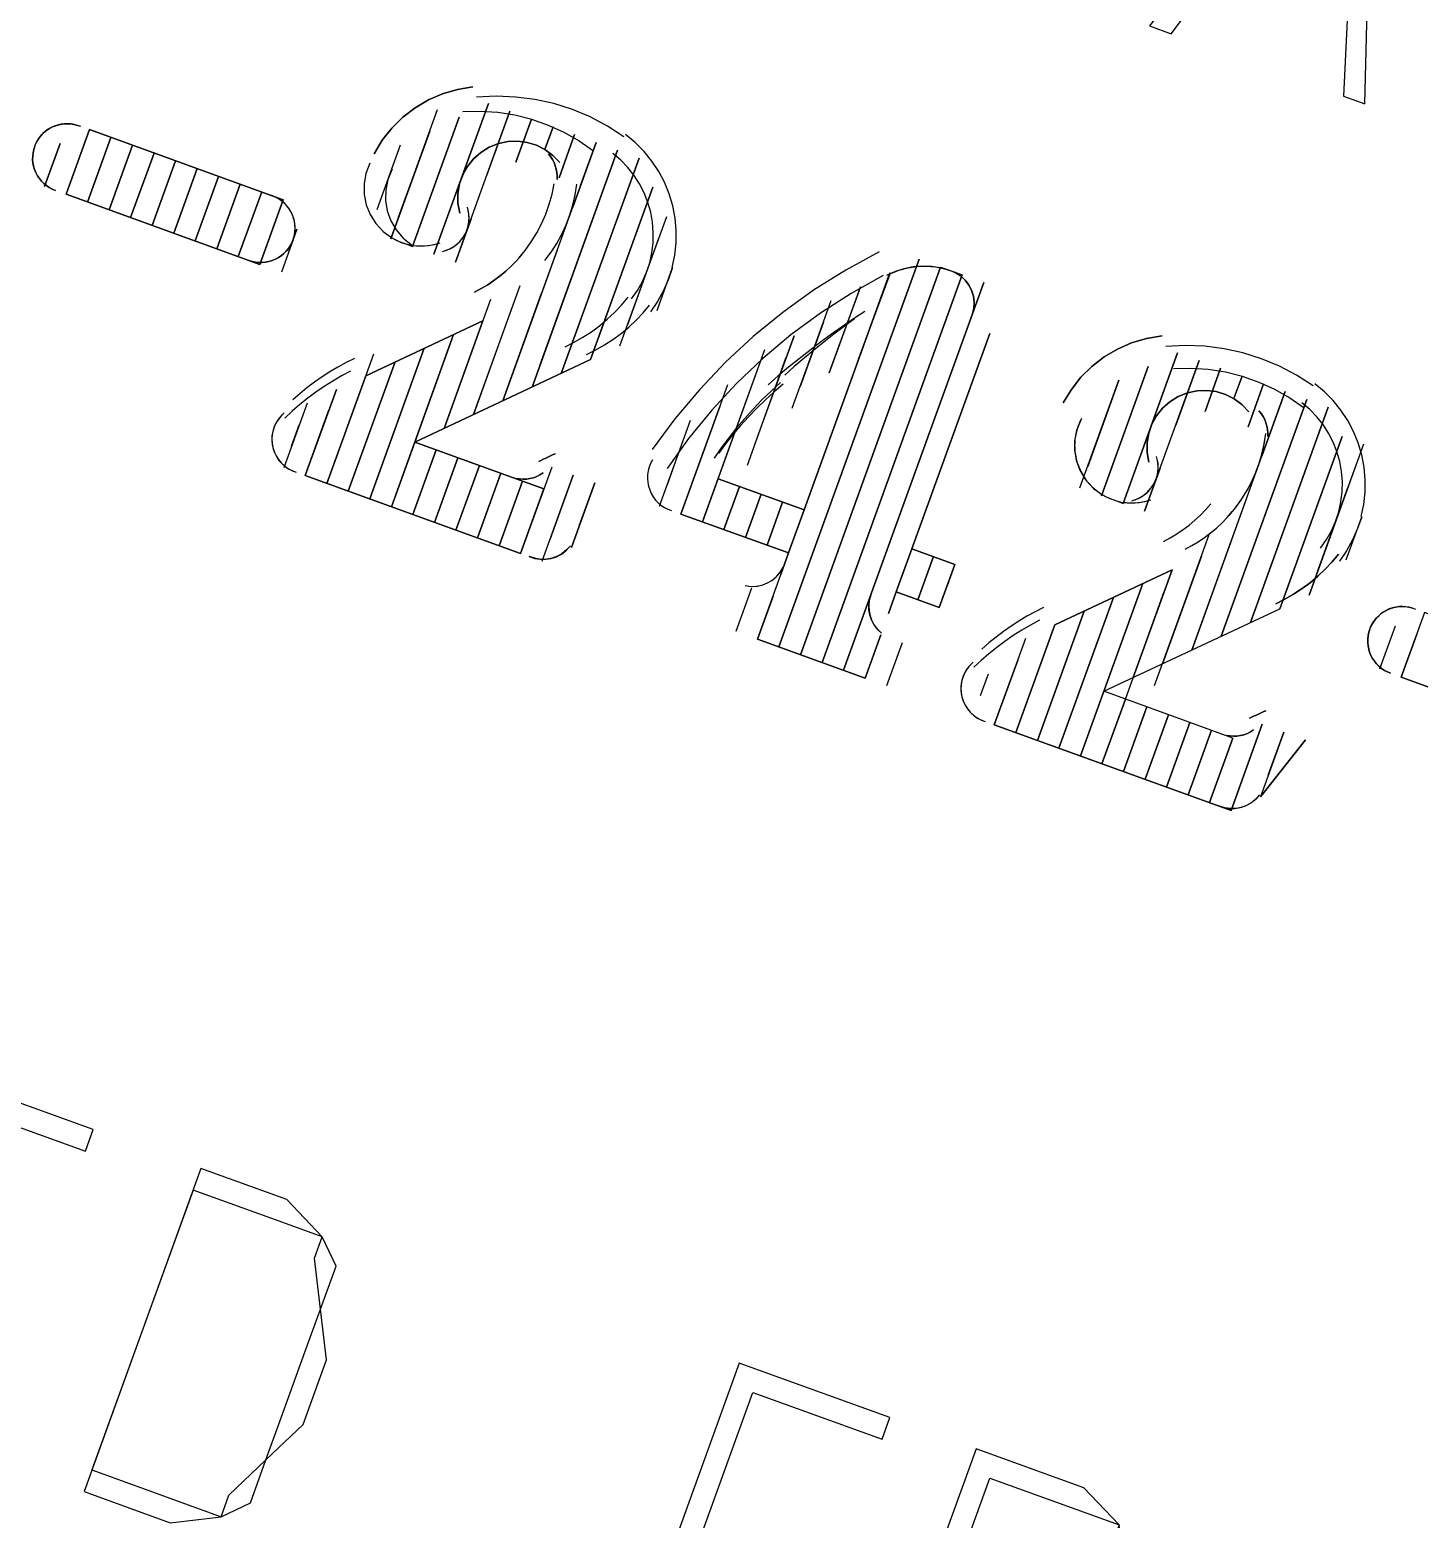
# Model space of a CAD drawing. Header units: feet. Extents: x 2484883 to 2491360, y 414166 to 419420.
# Drawn here: x 2485619.7 to 2485688.3, y 416020.9 to 416094.5 of the extents above; entities that cross this region are included whole.
import ezdxf

# ---------------------------------------------------------------- set-up
doc = ezdxf.new("R2010")
doc.units = ezdxf.units.FT
doc.layers.add('SITE_BASE', color=8, linetype='Continuous')

msp = doc.modelspace()

# ---------------------------------------------------------------- linework, layer by layer
at = {"layer": 'SITE_BASE'}
for p, q in [((2485642.646, 416088.335), (2485643.416, 416090.462)), ((2485646.902, 416086.796), (2485647.671, 416088.924)), ((2485636.853, 416085.618), (2485638.007, 416088.809)), ((2485646.337, 416078.581), (2485649.414, 416087.091)), ((2485621.487, 416086.363), (2485631.06, 416082.902)), ((2485648.849, 416078.876), (2485651.156, 416085.258)), ((2485649.233, 416079.939), (2485650.772, 416084.194)), ((2485643.056, 416076.159), (2485644.979, 416081.478)), ((2485640.159, 416074.801), (2485642.467, 416081.183)), ((2485636.673, 416078.467), (2485634.366, 416072.084)), ((2485655.141, 416072.992), (2485657.064, 416078.311)), ((2485680.261, 416075.937), (2485680.646, 416077.001)), ((2485680.94, 416074.489), (2485681.709, 416076.617)), ((2485633.392, 416076.045), (2485632.238, 416072.854)), ((2485632.623, 416073.917), (2485633.007, 416074.981)), ((2485650.796, 416070.955), (2485652.334, 416075.21)), ((2485651.565, 416073.082), (2485651.18, 416072.019)), ((2485633.302, 416072.469), (2485643.939, 416068.623)), ((2485683.272, 416067.632), (2485684.811, 416071.887)), ((2485677.094, 416063.852), (2485679.017, 416069.171)), ((2485655.346, 416066.905), (2485654.576, 416064.777)), ((2485687.142, 416065.03), (2485686.373, 416062.903)), ((2485662.791, 416064.212), (2485662.022, 416062.085)), ((2485666.662, 416061.61), (2485667.046, 416062.674))]:
    msp.add_line(p, q, dxfattribs=at)
for points in [[(2485686.096, 416108.708), (2485675.008, 416094.675), (2485676.072, 416094.291), (2485685.327, 416106.581), (2485684.582, 416091.214), (2485685.645, 416090.829), (2485686.096, 416108.708)], [(2485641.587, 416091.672), (2485640.82, 416091.545), (2485640.083, 416091.327), (2485639.384, 416091.022), (2485638.73, 416090.635), (2485638.127, 416090.171), (2485637.584, 416089.635), (2485637.108, 416089.032), (2485636.705, 416088.368), (2485637.108, 416089.032), (2485637.584, 416089.635), (2485638.127, 416090.171), (2485638.73, 416090.635), (2485639.384, 416091.022), (2485640.083, 416091.327), (2485640.82, 416091.545), (2485641.587, 416091.672)], [(2485649.048, 416089.206), (2485648.235, 416089.732), (2485647.382, 416090.181), (2485646.497, 416090.551), (2485645.584, 416090.839), (2485644.649, 416091.045), (2485643.697, 416091.167), (2485642.735, 416091.204), (2485641.767, 416091.154)], [(2485637.917, 416085.234), (2485639.455, 416089.488), (2485637.532, 416084.17), (2485639.84, 416090.552)], [(2485639.66, 416083.401), (2485642.352, 416090.847), (2485639.66, 416083.401)], [(2485641.493, 416085.143), (2485640.723, 416083.016), (2485643.416, 416090.462), (2485642.262, 416087.271)], [(2485644.49, 416090.057), (2485643.659, 416090.265), (2485642.811, 416090.398), (2485641.951, 416090.456), (2485641.084, 416090.435)], [(2485619.939, 416088.736), (2485619.889, 416088.575), (2485619.855, 416088.411), (2485619.838, 416088.244), (2485619.837, 416088.078), (2485619.852, 416087.912), (2485619.884, 416087.748), (2485619.932, 416087.587), (2485619.996, 416087.431), (2485620.075, 416087.281), (2485620.168, 416087.142), (2485620.274, 416087.012), (2485620.392, 416086.895), (2485620.52, 416086.789), (2485620.659, 416086.696), (2485620.807, 416086.617), (2485620.963, 416086.552), (2485620.807, 416086.617), (2485620.659, 416086.696), (2485620.52, 416086.789), (2485620.392, 416086.895), (2485620.274, 416087.012), (2485620.168, 416087.142), (2485620.075, 416087.281), (2485619.996, 416087.431), (2485619.932, 416087.587), (2485619.884, 416087.748), (2485619.852, 416087.912), (2485619.837, 416088.078), (2485619.838, 416088.244), (2485619.855, 416088.411), (2485619.889, 416088.575), (2485619.939, 416088.736), (2485619.998, 416088.876), (2485620.077, 416089.024), (2485620.17, 416089.163), (2485620.275, 416089.291), (2485620.393, 416089.409), (2485620.523, 416089.515), (2485620.662, 416089.608), (2485620.811, 416089.687), (2485620.968, 416089.751), (2485621.129, 416089.799), (2485621.293, 416089.831), (2485621.459, 416089.846), (2485621.625, 416089.845), (2485621.791, 416089.828), (2485621.956, 416089.794), (2485622.117, 416089.743)], [(2485622.21, 416089.706), (2485622.051, 416089.766), (2485621.889, 416089.81), (2485621.725, 416089.837), (2485621.558, 416089.847), (2485621.392, 416089.842), (2485621.226, 416089.82), (2485621.063, 416089.781), (2485620.903, 416089.727), (2485620.749, 416089.656), (2485620.604, 416089.572), (2485620.469, 416089.474), (2485620.345, 416089.363), (2485620.231, 416089.241), (2485620.131, 416089.108), (2485620.043, 416088.965), (2485619.969, 416088.812)], [(2485637.503, 416084.254), (2485637.763, 416084.107), (2485638.035, 416083.988), (2485638.316, 416083.9), (2485638.596, 416083.785), (2485640.904, 416090.168), (2485638.596, 416083.785), (2485640.904, 416090.168)], [(2485643.71, 416087.95), (2485644.479, 416090.077), (2485643.71, 416087.95)], [(2485644.095, 416089.014), (2485644.479, 416090.077), (2485645.299, 416089.776), (2485646.082, 416089.423), (2485646.833, 416089), (2485647.547, 416088.508)], [(2485645.159, 416088.629), (2485645.543, 416089.693), (2485645.159, 416088.629), (2485645.543, 416089.693)], [(2485621.192, 416088.875), (2485620.423, 416086.748), (2485621.192, 416088.875), (2485620.423, 416086.748)], [(2485631.83, 416085.029), (2485631.06, 416082.902), (2485632.214, 416086.093), (2485631.06, 416082.902), (2485621.487, 416086.363), (2485622.641, 416089.554), (2485621.487, 416086.363), (2485622.641, 416089.554), (2485632.214, 416086.093), (2485622.641, 416089.554)], [(2485623.704, 416089.17), (2485622.55, 416085.979), (2485623.704, 416089.17), (2485622.55, 416085.979)], [(2485645.873, 416087.929), (2485645.532, 416088.286), (2485645.144, 416088.573), (2485644.719, 416088.786), (2485644.267, 416088.925), (2485643.797, 416088.987), (2485643.322, 416088.969), (2485642.85, 416088.87), (2485642.392, 416088.687), (2485641.972, 416088.428), (2485641.612, 416088.107), (2485641.315, 416087.735), (2485641.086, 416087.321), (2485640.928, 416086.875), (2485640.848, 416086.406), (2485640.847, 416085.924), (2485640.932, 416085.438), (2485640.847, 416085.924), (2485640.848, 416086.406), (2485640.928, 416086.875), (2485641.086, 416087.321), (2485641.315, 416087.735), (2485641.612, 416088.107), (2485641.972, 416088.428), (2485642.392, 416088.687), (2485642.85, 416088.87), (2485643.322, 416088.969), (2485643.797, 416088.987), (2485644.267, 416088.925), (2485644.719, 416088.786), (2485645.144, 416088.573), (2485645.532, 416088.286), (2485645.873, 416087.929)], [(2485645.748, 416083.605), (2485643.056, 416076.159), (2485647.671, 416088.924), (2485646.517, 416085.733)], [(2485645.838, 416087.181), (2485646.607, 416089.308), (2485645.838, 416087.181)], [(2485651.426, 416082.75), (2485651.552, 416083.348), (2485651.618, 416083.957), (2485651.625, 416084.572), (2485651.57, 416085.189), (2485651.454, 416085.798), (2485651.279, 416086.388), (2485651.048, 416086.955), (2485650.763, 416087.496), (2485650.427, 416088.006), (2485650.041, 416088.482), (2485649.608, 416088.919), (2485649.13, 416089.314)], [(2485623.614, 416085.594), (2485624.768, 416088.785), (2485623.614, 416085.594)], [(2485624.678, 416085.209), (2485625.832, 416088.4), (2485624.678, 416085.209), (2485625.832, 416088.4)], [(2485644.889, 416077.902), (2485648.734, 416088.539), (2485644.504, 416076.838), (2485648.734, 416088.539)], [(2485645.741, 416087.097), (2485645.746, 416087.27), (2485645.733, 416087.441), (2485645.703, 416087.608), (2485645.656, 416087.772), (2485645.593, 416087.93), (2485645.515, 416088.082), (2485645.421, 416088.225), (2485645.312, 416088.36), (2485645.421, 416088.225), (2485645.515, 416088.082), (2485645.593, 416087.93), (2485645.656, 416087.772), (2485645.703, 416087.608), (2485645.733, 416087.441), (2485645.746, 416087.27), (2485645.741, 416087.097)], [(2485645.952, 416077.517), (2485649.798, 416088.154), (2485645.952, 416077.517)], [(2485649.421, 416081.198), (2485649.713, 416081.613), (2485649.96, 416082.051), (2485650.162, 416082.51), (2485650.318, 416082.985), (2485650.426, 416083.473), (2485650.486, 416083.97), (2485650.496, 416084.474), (2485650.457, 416084.979), (2485650.367, 416085.478), (2485650.229, 416085.963), (2485650.045, 416086.429), (2485649.817, 416086.873), (2485649.546, 416087.294), (2485649.235, 416087.686), (2485648.884, 416088.048), (2485648.497, 416088.375)], [(2485625.741, 416084.825), (2485626.895, 416088.016), (2485625.741, 416084.825), (2485626.895, 416088.016)], [(2485627.959, 416087.631), (2485626.805, 416084.44), (2485627.959, 416087.631), (2485626.805, 416084.44)], [(2485636.497, 416087.903), (2485636.301, 416087.394), (2485636.207, 416086.872), (2485636.213, 416086.349), (2485636.313, 416085.84), (2485636.504, 416085.357), (2485636.782, 416084.915), (2485637.144, 416084.526), (2485637.584, 416084.204)], [(2485637.601, 416087.595), (2485637.389, 416087.092), (2485637.279, 416086.573), (2485637.269, 416086.05), (2485637.353, 416085.538), (2485637.53, 416085.05), (2485637.795, 416084.599), (2485638.144, 416084.2), (2485638.605, 416083.841), (2485638.897, 416083.812), (2485639.192, 416083.814), (2485639.487, 416083.847), (2485639.778, 416083.911)], [(2485627.869, 416084.056), (2485629.023, 416087.247), (2485627.869, 416084.056), (2485629.023, 416087.247)], [(2485628.933, 416083.671), (2485630.087, 416086.862), (2485628.933, 416083.671)], [(2485643.834, 416083.192), (2485644.166, 416083.592), (2485644.468, 416084.012), (2485644.739, 416084.452), (2485644.978, 416084.909), (2485645.184, 416085.382), (2485645.357, 416085.869), (2485645.495, 416086.368), (2485645.599, 416086.877)], [(2485645.134, 416083.086), (2485645.446, 416083.502), (2485645.727, 416083.937), (2485645.975, 416084.39), (2485646.191, 416084.858), (2485646.374, 416085.341), (2485646.522, 416085.836), (2485646.636, 416086.341), (2485646.714, 416086.855)], [(2485647.785, 416079.26), (2485650.477, 416086.706), (2485647.401, 416078.197), (2485650.477, 416086.706)], [(2485631.15, 416086.477), (2485629.997, 416083.286), (2485631.15, 416086.477), (2485629.997, 416083.286)], [(2485632.704, 416084.121), (2485632.639, 416083.965), (2485632.56, 416083.817), (2485632.468, 416083.678), (2485632.362, 416083.549), (2485632.244, 416083.432), (2485632.115, 416083.326), (2485631.975, 416083.233), (2485631.826, 416083.153), (2485631.669, 416083.089), (2485631.508, 416083.041), (2485631.344, 416083.01), (2485631.179, 416082.995), (2485631.012, 416082.995), (2485630.846, 416083.013), (2485630.681, 416083.047), (2485630.52, 416083.097), (2485630.681, 416083.047), (2485630.846, 416083.013), (2485631.012, 416082.995), (2485631.179, 416082.995), (2485631.344, 416083.01), (2485631.508, 416083.041), (2485631.669, 416083.089), (2485631.826, 416083.153), (2485631.975, 416083.233), (2485632.115, 416083.326), (2485632.244, 416083.432), (2485632.362, 416083.549), (2485632.468, 416083.678), (2485632.56, 416083.817), (2485632.639, 416083.965), (2485632.704, 416084.121), (2485632.748, 416084.266), (2485632.782, 416084.43), (2485632.8, 416084.596), (2485632.8, 416084.763), (2485632.785, 416084.929), (2485632.754, 416085.093), (2485632.706, 416085.253), (2485632.641, 416085.41), (2485632.562, 416085.559), (2485632.469, 416085.699), (2485632.363, 416085.828), (2485632.246, 416085.946), (2485632.117, 416086.052), (2485631.978, 416086.144), (2485631.83, 416086.224), (2485631.674, 416086.288)], [(2485632.729, 416084.199), (2485632.77, 416084.363), (2485632.794, 416084.529), (2485632.802, 416084.696), (2485632.793, 416084.862), (2485632.768, 416085.027), (2485632.727, 416085.189), (2485632.67, 416085.346), (2485632.597, 416085.499), (2485632.509, 416085.643), (2485632.408, 416085.777), (2485632.294, 416085.9), (2485632.17, 416086.011), (2485632.035, 416086.109), (2485631.891, 416086.193), (2485631.739, 416086.263), (2485631.579, 416086.319)], [(2485640.088, 416083.536), (2485640.41, 416083.645), (2485640.695, 416083.81), (2485640.94, 416084.025), (2485641.137, 416084.279), (2485641.283, 416084.566), (2485641.373, 416084.878), (2485641.402, 416085.207), (2485641.364, 416085.545)], [(2485640.264, 416083.587), (2485640.572, 416083.73), (2485640.838, 416083.926), (2485641.058, 416084.165), (2485641.227, 416084.439), (2485641.341, 416084.74), (2485641.397, 416085.06), (2485641.39, 416085.39), (2485641.315, 416085.722)], [(2485632.509, 416083.581), (2485632.893, 416084.644), (2485632.124, 416082.517)], [(2485637.671, 416084.155), (2485637.94, 416084.026), (2485638.22, 416083.926), (2485638.506, 416083.857), (2485638.798, 416083.818), (2485639.092, 416083.81), (2485639.386, 416083.832), (2485639.677, 416083.885), (2485639.964, 416083.969)], [(2485641.664, 416081.524), (2485641.995, 416081.702), (2485642.316, 416081.897), (2485642.626, 416082.107), (2485642.925, 416082.332), (2485643.212, 416082.573), (2485643.486, 416082.828), (2485643.748, 416083.097), (2485643.996, 416083.379), (2485643.748, 416083.097), (2485643.486, 416082.828), (2485643.212, 416082.573), (2485642.925, 416082.332), (2485642.626, 416082.107), (2485642.316, 416081.897), (2485641.995, 416081.702), (2485641.664, 416081.524)], [(2485661.656, 416083.523), (2485660, 416082.623), (2485658.409, 416081.625), (2485656.886, 416080.531), (2485655.435, 416079.345), (2485654.062, 416078.071), (2485652.77, 416076.712), (2485651.563, 416075.272), (2485650.445, 416073.754)], [(2485663.626, 416083.155), (2485656.704, 416064.008), (2485663.626, 416083.155)], [(2485650.682, 416080.618), (2485651.451, 416082.746), (2485651.242, 416082.167), (2485651.001, 416081.604), (2485650.704, 416081.065), (2485650.353, 416080.554)], [(2485661.849, 416082.351), (2485660.267, 416081.467), (2485658.747, 416080.487), (2485657.295, 416079.417), (2485655.914, 416078.259), (2485654.608, 416077.017), (2485653.38, 416075.694), (2485652.236, 416074.295), (2485651.179, 416072.822)], [(2485655.64, 416064.392), (2485660.958, 416062.469), (2485655.64, 416064.392), (2485656.409, 416066.52), (2485655.64, 416064.392), (2485662.178, 416082.476), (2485661.024, 416079.284), (2485657.948, 416070.775), (2485653.692, 416072.313), (2485657.948, 416070.775), (2485661.024, 416079.284)], [(2485657.767, 416063.623), (2485664.69, 416082.77), (2485657.767, 416063.623), (2485664.69, 416082.77), (2485665.131, 416082.609), (2485665.562, 416082.437)], [(2485660.64, 416078.221), (2485662.194, 416082.439), (2485662.625, 416082.611), (2485663.069, 416082.731), (2485663.521, 416082.798), (2485663.975, 416082.812), (2485664.429, 416082.775), (2485664.877, 416082.685), (2485665.314, 416082.543), (2485665.754, 416082.385), (2485658.831, 416063.239), (2485665.754, 416082.385), (2485658.831, 416063.239)], [(2485664.687, 416082.73), (2485664.236, 416082.797), (2485663.781, 416082.812), (2485663.327, 416082.776), (2485662.879, 416082.686), (2485662.442, 416082.545), (2485662.02, 416082.352)], [(2485666.243, 416080.412), (2485666.321, 416080.716), (2485666.342, 416081.023), (2485666.307, 416081.323), (2485666.221, 416081.611), (2485666.085, 416081.879), (2485665.903, 416082.121), (2485665.678, 416082.329), (2485665.411, 416082.496), (2485665.669, 416082.335), (2485665.896, 416082.129), (2485666.08, 416081.888), (2485666.217, 416081.621), (2485666.305, 416081.333), (2485666.341, 416081.033), (2485666.323, 416080.727), (2485666.246, 416080.421)], [(2485643.53, 416080.798), (2485641.607, 416075.48), (2485643.915, 416081.862)], [(2485659.576, 416078.605), (2485660.73, 416081.796), (2485659.191, 416077.542), (2485660.345, 416080.733)], [(2485666.433, 416080.937), (2485659.895, 416062.854), (2485666.817, 416082.001), (2485659.895, 416062.854)], [(2485646.139, 416078.836), (2485646.587, 416079.058), (2485647.02, 416079.305), (2485647.437, 416079.577), (2485647.838, 416079.872), (2485648.22, 416080.191), (2485648.583, 416080.532), (2485648.926, 416080.894), (2485649.249, 416081.276)], [(2485647.202, 416078.452), (2485647.651, 416078.673), (2485648.084, 416078.921), (2485648.501, 416079.192), (2485648.901, 416079.488), (2485649.284, 416079.806), (2485649.647, 416080.147), (2485649.99, 416080.509), (2485650.312, 416080.891)], [(2485657.359, 416075.799), (2485658.897, 416080.053), (2485657.743, 416076.862), (2485659.282, 416081.117)], [(2485636.289, 416077.403), (2485634.366, 416072.084), (2485636.289, 416077.403), (2485642.082, 416080.119), (2485640.159, 416074.801), (2485642.082, 416080.119), (2485636.289, 416077.403)], [(2485660.949, 416080.571), (2485660.39, 416080.216), (2485659.839, 416079.838), (2485659.294, 416079.451), (2485658.756, 416079.055), (2485658.224, 416078.652), (2485657.699, 416078.24), (2485657.18, 416077.819), (2485656.667, 416077.391), (2485656.162, 416076.954)], [(2485660.432, 416080.206), (2485659.922, 416079.834), (2485659.417, 416079.454), (2485658.919, 416079.066), (2485658.427, 416078.67), (2485657.941, 416078.266), (2485657.461, 416077.855), (2485656.988, 416077.436)], [(2485640.633, 416079.441), (2485637.557, 416070.931), (2485640.633, 416079.441), (2485638.71, 416074.122), (2485637.557, 416070.931)], [(2485655.526, 416074.056), (2485657.449, 416079.374), (2485655.91, 416075.12)], [(2485665.009, 416067.019), (2485665.393, 416068.083), (2485664.624, 416065.955), (2485665.393, 416068.083), (2485663.266, 416068.852), (2485662.497, 416066.724), (2485663.266, 416068.852), (2485667.112, 416079.489), (2485663.266, 416068.852), (2485665.393, 416068.083), (2485665.009, 416067.019), (2485665.393, 416068.083)], [(2485675.626, 416079.365), (2485674.859, 416079.238), (2485674.122, 416079.02), (2485673.423, 416078.715), (2485672.769, 416078.328), (2485672.166, 416077.864), (2485671.623, 416077.328), (2485671.147, 416076.725), (2485670.744, 416076.06), (2485671.147, 416076.725), (2485671.623, 416077.328), (2485672.166, 416077.864), (2485672.769, 416078.328), (2485673.423, 416078.715), (2485674.122, 416079.02), (2485674.859, 416079.238), (2485675.626, 416079.365)], [(2485639.185, 416078.761), (2485636.493, 416071.315), (2485639.185, 416078.761), (2485636.493, 416071.315)], [(2485655.615, 416077.632), (2485652.923, 416070.186), (2485656, 416078.695)], [(2485671.64, 416075.288), (2485671.428, 416074.785), (2485671.318, 416074.266), (2485671.308, 416073.743), (2485671.392, 416073.231), (2485671.569, 416072.743), (2485671.834, 416072.292), (2485672.183, 416071.892), (2485672.606, 416071.562), (2485672.866, 416071.415), (2485673.138, 416071.297), (2485673.419, 416071.208), (2485673.699, 416071.094), (2485676.391, 416078.539), (2485673.699, 416071.094), (2485676.006, 416077.476)], [(2485683.087, 416076.899), (2485682.273, 416077.425), (2485681.421, 416077.874), (2485680.536, 416078.244), (2485679.622, 416078.532), (2485678.687, 416078.738), (2485677.736, 416078.86), (2485676.773, 416078.897), (2485675.806, 416078.847)], [(2485635.729, 416078.256), (2485635.318, 416078.048), (2485634.914, 416077.826), (2485634.52, 416077.591), (2485634.133, 416077.341), (2485633.756, 416077.078), (2485633.388, 416076.802), (2485633.03, 416076.513), (2485632.682, 416076.211)], [(2485637.737, 416078.082), (2485635.429, 416071.7), (2485637.737, 416078.082)], [(2485645.093, 416071.814), (2485638.71, 416074.122), (2485647.401, 416078.197), (2485638.71, 416074.122), (2485645.093, 416071.814)], [(2485672.635, 416071.478), (2485674.943, 416077.86), (2485672.635, 416071.478), (2485674.943, 416077.86)], [(2485675.532, 416072.836), (2485674.762, 416070.709), (2485677.455, 416078.155), (2485676.301, 416074.964)], [(2485635.531, 416077.633), (2485635.091, 416077.394), (2485634.661, 416077.14), (2485634.239, 416076.871), (2485633.828, 416076.586), (2485633.427, 416076.288), (2485633.036, 416075.976), (2485632.657, 416075.65), (2485632.289, 416075.311)], [(2485656.771, 416077.06), (2485656.311, 416076.639), (2485655.865, 416076.205), (2485655.433, 416075.757), (2485655.016, 416075.295), (2485654.613, 416074.821), (2485654.225, 416074.334), (2485653.852, 416073.835), (2485653.495, 416073.324)], [(2485671.571, 416071.863), (2485673.494, 416077.181), (2485671.956, 416072.926), (2485673.11, 416076.118)], [(2485679.593, 416077.365), (2485678.761, 416077.573), (2485677.913, 416077.707), (2485677.054, 416077.764), (2485676.187, 416077.744)], [(2485677.749, 416075.643), (2485678.518, 416077.77), (2485677.749, 416075.643), (2485678.518, 416077.77)], [(2485679.197, 416076.322), (2485679.582, 416077.386), (2485679.197, 416076.322), (2485679.582, 416077.386), (2485680.402, 416077.084), (2485681.184, 416076.731), (2485681.935, 416076.308), (2485682.649, 416075.816)], [(2485634.84, 416076.724), (2485633.302, 416072.469), (2485634.84, 416076.724)], [(2485654.167, 416076.953), (2485651.86, 416070.57), (2485657.178, 416068.647), (2485657.948, 416070.775), (2485657.178, 416068.647), (2485656.794, 416067.584), (2485657.178, 416068.647), (2485651.86, 416070.57)], [(2485656.91, 416076.986), (2485656.464, 416076.603), (2485656.03, 416076.207), (2485655.61, 416075.798), (2485655.202, 416075.376), (2485654.808, 416074.941), (2485654.428, 416074.494), (2485654.062, 416074.035), (2485653.71, 416073.564)], [(2485679.912, 416075.622), (2485679.571, 416075.979), (2485679.183, 416076.265), (2485678.758, 416076.479), (2485678.306, 416076.618), (2485677.837, 416076.68), (2485677.361, 416076.662), (2485676.889, 416076.563), (2485676.431, 416076.38), (2485676.011, 416076.12), (2485675.651, 416075.8), (2485675.354, 416075.428), (2485675.125, 416075.014), (2485674.968, 416074.568), (2485674.887, 416074.099), (2485674.886, 416073.617), (2485674.971, 416073.131), (2485674.886, 416073.617), (2485674.887, 416074.099), (2485674.968, 416074.568), (2485675.125, 416075.014), (2485675.354, 416075.428), (2485675.651, 416075.8), (2485676.011, 416076.12), (2485676.431, 416076.38), (2485676.889, 416076.563), (2485677.361, 416076.662), (2485677.837, 416076.68), (2485678.306, 416076.618), (2485678.758, 416076.479), (2485679.183, 416076.265), (2485679.571, 416075.979), (2485679.912, 416075.622)], [(2485679.786, 416071.298), (2485677.094, 416063.852), (2485681.709, 416076.617), (2485680.556, 416073.426)], [(2485679.876, 416074.874), (2485680.646, 416077.001), (2485679.876, 416074.874)], [(2485685.464, 416070.443), (2485685.59, 416071.041), (2485685.657, 416071.65), (2485685.663, 416072.265), (2485685.608, 416072.883), (2485685.492, 416073.491), (2485685.317, 416074.081), (2485685.086, 416074.648), (2485684.802, 416075.189), (2485684.465, 416075.699), (2485684.079, 416076.175), (2485683.646, 416076.612), (2485683.169, 416077.007)], [(2485645.478, 416072.878), (2485643.939, 416068.623), (2485645.093, 416071.814), (2485643.939, 416068.623), (2485633.302, 416072.469), (2485634.456, 416075.66)], [(2485653.783, 416075.889), (2485651.86, 416070.57), (2485653.783, 416075.889)], [(2485678.542, 416064.531), (2485682.773, 416076.232), (2485678.542, 416064.531)], [(2485679.991, 416065.21), (2485683.837, 416075.847), (2485679.991, 416065.21), (2485683.837, 416075.847)], [(2485680.844, 416074.405), (2485680.848, 416074.578), (2485680.835, 416074.749), (2485680.805, 416074.917), (2485680.759, 416075.08), (2485680.696, 416075.239), (2485680.617, 416075.39), (2485680.523, 416075.533), (2485680.415, 416075.668), (2485680.523, 416075.533), (2485680.617, 416075.39), (2485680.696, 416075.239), (2485680.759, 416075.08), (2485680.805, 416074.917), (2485680.835, 416074.749), (2485680.848, 416074.578), (2485680.844, 416074.405)], [(2485683.46, 416068.891), (2485683.751, 416069.306), (2485683.999, 416069.744), (2485684.2, 416070.203), (2485684.356, 416070.678), (2485684.464, 416071.166), (2485684.524, 416071.663), (2485684.535, 416072.167), (2485684.495, 416072.672), (2485684.405, 416073.172), (2485684.268, 416073.656), (2485684.084, 416074.122), (2485683.855, 416074.566), (2485683.584, 416074.987), (2485683.273, 416075.379), (2485682.923, 416075.741), (2485682.535, 416076.068)], [(2485632.153, 416075.463), (2485632.006, 416075.297), (2485631.883, 416075.115), (2485631.786, 416074.921), (2485631.714, 416074.717), (2485631.669, 416074.505), (2485631.65, 416074.289), (2485631.661, 416074.07), (2485631.699, 416073.852), (2485631.766, 416073.64), (2485631.859, 416073.442), (2485631.975, 416073.258), (2485632.113, 416073.092), (2485632.272, 416072.944), (2485632.448, 416072.818), (2485632.641, 416072.714), (2485632.848, 416072.635)], [(2485632.265, 416075.563), (2485632.104, 416075.411), (2485631.965, 416075.241), (2485631.851, 416075.057), (2485631.761, 416074.86), (2485631.697, 416074.653), (2485631.66, 416074.439), (2485631.651, 416074.22), (2485631.67, 416073.999), (2485631.718, 416073.783), (2485631.792, 416073.577), (2485631.892, 416073.384), (2485632.015, 416073.206), (2485632.16, 416073.045), (2485632.324, 416072.903), (2485632.507, 416072.783), (2485632.707, 416072.686)], [(2485671.6, 416075.211), (2485671.404, 416074.702), (2485671.31, 416074.18), (2485671.315, 416073.657), (2485671.415, 416073.148), (2485671.607, 416072.665), (2485671.885, 416072.223), (2485672.246, 416071.834), (2485672.687, 416071.512)], [(2485677.978, 416056.316), (2485679.131, 416059.507), (2485677.978, 416056.316), (2485679.131, 416059.507), (2485672.749, 416061.815), (2485681.439, 416065.89), (2485684.516, 416074.399), (2485681.439, 416065.89), (2485684.516, 416074.399)], [(2485678.937, 416070.5), (2485679.269, 416070.9), (2485679.57, 416071.321), (2485679.841, 416071.76), (2485680.08, 416072.218), (2485680.287, 416072.69), (2485680.46, 416073.177), (2485680.598, 416073.676), (2485680.702, 416074.185)], [(2485679.173, 416070.779), (2485679.485, 416071.195), (2485679.766, 416071.63), (2485680.014, 416072.083), (2485680.23, 416072.551), (2485680.413, 416073.034), (2485680.561, 416073.528), (2485680.675, 416074.034), (2485680.753, 416074.547)], [(2485639.775, 416073.737), (2485638.621, 416070.546), (2485639.775, 416073.737), (2485638.621, 416070.546)], [(2485645.653, 416073.551), (2485645.551, 416073.506), (2485645.45, 416073.461), (2485645.348, 416073.415), (2485645.248, 416073.368), (2485645.147, 416073.321), (2485645.047, 416073.273), (2485644.947, 416073.223), (2485644.848, 416073.173), (2485644.947, 416073.223), (2485645.047, 416073.273), (2485645.147, 416073.321), (2485645.248, 416073.368), (2485645.348, 416073.415), (2485645.45, 416073.461), (2485645.551, 416073.506), (2485645.653, 416073.551)], [(2485674.303, 416071.28), (2485674.611, 416071.423), (2485674.877, 416071.618), (2485675.097, 416071.857), (2485675.266, 416072.132), (2485675.38, 416072.433), (2485675.436, 416072.753), (2485675.429, 416073.083), (2485675.355, 416073.414)], [(2485685.58, 416074.014), (2485682.888, 416066.568), (2485685.195, 416072.951)], [(2485640.838, 416073.353), (2485639.684, 416070.161), (2485640.838, 416073.353)], [(2485641.902, 416072.968), (2485640.748, 416069.777), (2485641.902, 416072.968), (2485640.748, 416069.777)], [(2485650.455, 416073.24), (2485650.364, 416073.068), (2485650.293, 416072.889), (2485650.244, 416072.704), (2485650.215, 416072.515), (2485650.208, 416072.324), (2485650.223, 416072.133), (2485650.259, 416071.944), (2485650.318, 416071.758), (2485650.397, 416071.58), (2485650.495, 416071.414), (2485650.61, 416071.261), (2485650.742, 416071.123), (2485650.888, 416071), (2485651.048, 416070.894), (2485651.22, 416070.806), (2485651.402, 416070.738)], [(2485674.127, 416071.229), (2485674.449, 416071.338), (2485674.734, 416071.503), (2485674.979, 416071.718), (2485675.176, 416071.972), (2485675.323, 416072.259), (2485675.412, 416072.571), (2485675.441, 416072.9), (2485675.403, 416073.238)], [(2485642.966, 416072.583), (2485641.812, 416069.392), (2485642.966, 416072.583), (2485641.812, 416069.392)], [(2485644.029, 416072.199), (2485642.875, 416069.008), (2485644.029, 416072.199), (2485642.875, 416069.008)], [(2485643.695, 416072.333), (2485643.872, 416072.302), (2485644.049, 416072.29), (2485644.226, 416072.297), (2485644.401, 416072.321), (2485644.572, 416072.365), (2485644.738, 416072.425), (2485644.898, 416072.503), (2485645.05, 416072.598), (2485644.898, 416072.503), (2485644.738, 416072.425), (2485644.572, 416072.365), (2485644.401, 416072.321), (2485644.226, 416072.297), (2485644.049, 416072.29), (2485643.872, 416072.302), (2485643.695, 416072.333)], [(2485645.003, 416068.238), (2485646.541, 416072.493), (2485645.387, 416069.302)], [(2485646.836, 416069.981), (2485647.605, 416072.109), (2485646.451, 416068.917), (2485647.605, 416072.109), (2485646.451, 416068.917)], [(2485654.757, 416071.928), (2485653.987, 416069.801), (2485654.757, 416071.928), (2485653.987, 416069.801)], [(2485655.82, 416071.544), (2485655.051, 416069.416), (2485655.82, 416071.544), (2485655.051, 416069.416)], [(2485672.774, 416071.463), (2485673.043, 416071.334), (2485673.322, 416071.235), (2485673.609, 416071.165), (2485673.901, 416071.126), (2485674.194, 416071.118), (2485674.489, 416071.14), (2485674.78, 416071.193), (2485675.067, 416071.278)], [(2485673.707, 416071.149), (2485674, 416071.12), (2485674.295, 416071.122), (2485674.589, 416071.155), (2485674.881, 416071.219)], [(2485656.884, 416071.159), (2485656.115, 416069.032), (2485656.884, 416071.159), (2485656.115, 416069.032)], [(2485675.704, 416069.217), (2485676.034, 416069.395), (2485676.355, 416069.59), (2485676.665, 416069.8), (2485676.964, 416070.025), (2485677.251, 416070.266), (2485677.525, 416070.521), (2485677.787, 416070.79), (2485678.035, 416071.072)], [(2485676.767, 416068.832), (2485677.098, 416069.01), (2485677.419, 416069.205), (2485677.729, 416069.415), (2485678.028, 416069.641), (2485678.315, 416069.881), (2485678.589, 416070.136), (2485678.85, 416070.405), (2485679.098, 416070.688)], [(2485684.721, 416068.311), (2485685.49, 416070.439), (2485685.28, 416069.86), (2485685.039, 416069.297), (2485684.743, 416068.758), (2485684.392, 416068.247)], [(2485646.404, 416069.007), (2485646.216, 416068.796), (2485646, 416068.622), (2485645.761, 416068.487), (2485645.506, 416068.393), (2485645.238, 416068.34), (2485644.965, 416068.332), (2485644.69, 416068.368), (2485644.369, 416068.472), (2485644.637, 416068.38), (2485644.91, 416068.335), (2485645.184, 416068.335), (2485645.453, 416068.379), (2485645.711, 416068.465), (2485645.954, 416068.592), (2485646.176, 416068.759), (2485646.371, 416068.964)], [(2485675.261, 416062.109), (2485677.569, 416068.492), (2485675.646, 416063.173), (2485677.953, 416069.555)], [(2485664.33, 416068.467), (2485663.56, 416066.34), (2485664.33, 416068.467), (2485663.56, 416066.34)], [(2485681.241, 416066.144), (2485681.69, 416066.366), (2485682.123, 416066.613), (2485682.54, 416066.885), (2485682.94, 416067.181), (2485683.323, 416067.499), (2485683.686, 416067.84), (2485684.029, 416068.202), (2485684.351, 416068.584), (2485684.029, 416068.202), (2485683.686, 416067.84), (2485683.323, 416067.499), (2485682.94, 416067.181), (2485682.54, 416066.885), (2485682.123, 416066.613), (2485681.69, 416066.366), (2485681.241, 416066.144)], [(2485655.03, 416067.034), (2485655.31, 416066.998), (2485655.587, 416067.007), (2485655.856, 416067.061), (2485656.111, 416067.156), (2485656.347, 416067.291), (2485656.561, 416067.463), (2485656.745, 416067.67), (2485656.896, 416067.91)], [(2485655.362, 416066.996), (2485655.644, 416067.015), (2485655.914, 416067.078), (2485656.167, 416067.184), (2485656.398, 416067.327), (2485656.604, 416067.506), (2485656.779, 416067.717), (2485656.919, 416067.956), (2485657.02, 416068.22)], [(2485676.121, 416067.812), (2485670.328, 416065.096), (2485676.121, 416067.812)], [(2485674.198, 416062.494), (2485676.121, 416067.812), (2485674.198, 416062.494)], [(2485674.288, 416066.069), (2485671.596, 416058.623), (2485674.672, 416067.133), (2485671.596, 416058.623)], [(2485661.235, 416066.561), (2485661.167, 416066.306), (2485661.14, 416066.049), (2485661.152, 416065.792), (2485661.203, 416065.542), (2485661.29, 416065.303), (2485661.412, 416065.077), (2485661.57, 416064.871), (2485661.76, 416064.689), (2485661.534, 416064.913), (2485661.383, 416065.124), (2485661.268, 416065.353), (2485661.189, 416065.595), (2485661.147, 416065.847), (2485661.143, 416066.103), (2485661.178, 416066.36), (2485661.254, 416066.612)], [(2485662.112, 416065.661), (2485662.497, 416066.724), (2485664.624, 416065.955), (2485662.497, 416066.724), (2485662.112, 416065.661)], [(2485673.224, 416066.454), (2485670.532, 416059.008), (2485673.224, 416066.454)], [(2485672.659, 416058.239), (2485673.813, 416061.43), (2485672.659, 416058.239), (2485673.813, 416061.43), (2485675.736, 416066.749)], [(2485669.57, 416065.326), (2485669.13, 416065.087), (2485668.699, 416064.833), (2485668.278, 416064.564), (2485667.866, 416064.279), (2485667.465, 416063.981), (2485667.075, 416063.669), (2485666.695, 416063.343), (2485666.328, 416063.004)], [(2485669.768, 416065.949), (2485669.356, 416065.741), (2485668.953, 416065.519), (2485668.558, 416065.284), (2485668.172, 416065.034), (2485667.795, 416064.771), (2485667.427, 416064.495), (2485667.069, 416064.206), (2485666.721, 416063.904)], [(2485671.776, 416065.775), (2485669.468, 416059.393), (2485671.776, 416065.775), (2485669.468, 416059.393)], [(2485679.131, 416059.507), (2485672.749, 416061.815), (2485681.439, 416065.89)], [(2485685.889, 416064.891), (2485685.839, 416064.73), (2485685.805, 416064.566), (2485685.788, 416064.399), (2485685.787, 416064.233), (2485685.802, 416064.067), (2485685.834, 416063.903), (2485685.882, 416063.742), (2485685.946, 416063.586), (2485686.025, 416063.436), (2485686.118, 416063.297), (2485686.224, 416063.168), (2485686.342, 416063.05), (2485686.47, 416062.944), (2485686.609, 416062.851), (2485686.757, 416062.772), (2485686.914, 416062.707), (2485686.757, 416062.772), (2485686.609, 416062.851), (2485686.47, 416062.944), (2485686.342, 416063.05), (2485686.224, 416063.168), (2485686.118, 416063.297), (2485686.025, 416063.436), (2485685.946, 416063.586), (2485685.882, 416063.742), (2485685.834, 416063.903), (2485685.802, 416064.067), (2485685.787, 416064.233), (2485685.788, 416064.399), (2485685.805, 416064.566), (2485685.839, 416064.73), (2485685.889, 416064.891), (2485685.948, 416065.031), (2485686.027, 416065.179), (2485686.12, 416065.318), (2485686.226, 416065.446), (2485686.344, 416065.564), (2485686.473, 416065.67), (2485686.612, 416065.763), (2485686.762, 416065.842), (2485686.918, 416065.906), (2485687.079, 416065.954), (2485687.243, 416065.986), (2485687.409, 416066.001), (2485687.575, 416066), (2485687.742, 416065.983), (2485687.906, 416065.949), (2485688.067, 416065.898)], [(2485688.16, 416065.861), (2485688.002, 416065.921), (2485687.84, 416065.965), (2485687.675, 416065.992), (2485687.509, 416066.002), (2485687.342, 416065.997), (2485687.176, 416065.975), (2485687.013, 416065.936), (2485686.853, 416065.882), (2485686.699, 416065.811), (2485686.555, 416065.727), (2485686.419, 416065.629), (2485686.295, 416065.518), (2485686.182, 416065.396), (2485686.081, 416065.263), (2485685.993, 416065.12), (2485685.92, 416064.967)], [(2485697.011, 416059.057), (2485698.164, 416062.248), (2485697.011, 416059.057), (2485698.164, 416062.248), (2485688.591, 416065.709), (2485687.437, 416062.518), (2485688.206, 416064.646), (2485687.437, 416062.518), (2485697.011, 416059.057), (2485687.437, 416062.518)], [(2485661.728, 416064.597), (2485660.958, 416062.469), (2485661.728, 416064.597)], [(2485669.943, 416064.032), (2485668.405, 416059.777), (2485670.328, 416065.096), (2485668.405, 416059.777)], [(2485668.879, 416064.417), (2485667.341, 416060.162), (2485679.042, 416055.931), (2485667.341, 416060.162)], [(2485666.304, 416063.256), (2485666.143, 416063.104), (2485666.004, 416062.934), (2485665.89, 416062.75), (2485665.8, 416062.553), (2485665.736, 416062.346), (2485665.699, 416062.132), (2485665.69, 416061.913), (2485665.709, 416061.692), (2485665.757, 416061.476), (2485665.831, 416061.27), (2485665.931, 416061.077), (2485666.054, 416060.899), (2485666.199, 416060.737), (2485666.363, 416060.596), (2485666.546, 416060.475), (2485666.746, 416060.378)], [(2485666.192, 416063.156), (2485666.045, 416062.989), (2485665.922, 416062.808), (2485665.825, 416062.614), (2485665.753, 416062.41), (2485665.708, 416062.198), (2485665.69, 416061.982), (2485665.7, 416061.763), (2485665.738, 416061.545), (2485665.805, 416061.333), (2485665.898, 416061.135), (2485666.014, 416060.951), (2485666.153, 416060.785), (2485666.311, 416060.637), (2485666.487, 416060.51), (2485666.68, 416060.407), (2485666.887, 416060.328)], [(2485668.495, 416063.353), (2485667.341, 416060.162), (2485668.495, 416063.353)], [(2485674.877, 416061.046), (2485673.723, 416057.854), (2485674.877, 416061.046), (2485673.723, 416057.854)], [(2485675.94, 416060.661), (2485674.787, 416057.47), (2485675.94, 416060.661), (2485674.787, 416057.47)], [(2485677.004, 416060.276), (2485675.85, 416057.085), (2485677.004, 416060.276)], [(2485680.58, 416060.186), (2485679.042, 416055.931), (2485680.58, 416060.186), (2485679.426, 416056.995)], [(2485680.755, 416060.859), (2485680.653, 416060.815), (2485680.552, 416060.77), (2485680.451, 416060.724), (2485680.35, 416060.677), (2485680.249, 416060.629), (2485680.149, 416060.581), (2485680.05, 416060.532), (2485679.95, 416060.482), (2485680.05, 416060.532), (2485680.149, 416060.581), (2485680.249, 416060.629), (2485680.35, 416060.677), (2485680.451, 416060.724), (2485680.552, 416060.77), (2485680.653, 416060.815), (2485680.755, 416060.859)], [(2485678.068, 416059.892), (2485676.914, 416056.701), (2485678.068, 416059.892), (2485676.914, 416056.701)], [(2485678.797, 416059.641), (2485678.974, 416059.61), (2485679.151, 416059.599), (2485679.328, 416059.605), (2485679.503, 416059.63), (2485679.674, 416059.673), (2485679.84, 416059.733), (2485680, 416059.811), (2485680.152, 416059.907), (2485680, 416059.811), (2485679.84, 416059.733), (2485679.674, 416059.673), (2485679.503, 416059.63), (2485679.328, 416059.605), (2485679.151, 416059.599), (2485678.974, 416059.61), (2485678.797, 416059.641)], [(2485680.875, 416057.674), (2485681.644, 416059.802), (2485680.49, 416056.61), (2485682.708, 416059.417), (2485680.49, 416056.61)], [(2485680.443, 416056.7), (2485680.255, 416056.488), (2485680.039, 416056.315), (2485679.8, 416056.18), (2485679.545, 416056.085), (2485679.277, 416056.033), (2485679.004, 416056.024), (2485678.729, 416056.061), (2485678.408, 416056.164), (2485678.676, 416056.073), (2485678.949, 416056.028), (2485679.223, 416056.028), (2485679.492, 416056.072), (2485679.75, 416056.158), (2485679.993, 416056.285), (2485680.215, 416056.451), (2485680.41, 416056.657)], [(2485615.382, 416042.865), (2485609.613, 416026.909), (2485617.059, 416024.217), (2485617.443, 416025.281), (2485611.061, 416027.589), (2485616.061, 416041.417), (2485622.443, 416039.109), (2485622.828, 416040.173), (2485615.382, 416042.865)], [(2485628.147, 416038.25), (2485622.378, 416022.294), (2485626.632, 416020.756), (2485629.144, 416021.05), (2485630.592, 416021.73), (2485631.362, 416023.857), (2485633.195, 416025.6), (2485634.348, 416028.791), (2485634.054, 416031.303), (2485634.823, 416033.43), (2485634.144, 416034.879), (2485632.401, 416036.712), (2485628.147, 416038.25)], [(2485627.762, 416037.186), (2485622.762, 416023.358), (2485627.017, 416021.82), (2485629.144, 416021.05), (2485629.529, 416022.114), (2485631.362, 416023.857), (2485632.131, 416025.984), (2485633.285, 416029.176), (2485634.054, 416031.303), (2485633.759, 416033.815), (2485634.144, 416034.879), (2485632.017, 416035.648), (2485627.762, 416037.186)], [(2485662.185, 416025.943), (2485654.739, 416028.635), (2485648.97, 416012.679), (2485650.034, 416012.295), (2485655.418, 416027.187), (2485661.8, 416024.879), (2485662.185, 416025.943)], [(2485664.427, 416015.51), (2485668.682, 416013.972), (2485671.194, 416014.266), (2485671.578, 416015.33), (2485673.027, 416016.009), (2485673.796, 416018.137), (2485673.501, 416020.649), (2485671.759, 416022.482), (2485666.44, 416024.405), (2485660.671, 416008.449), (2485661.735, 416008.064), (2485667.119, 416022.956), (2485671.374, 416021.418), (2485673.501, 416020.649), (2485672.732, 416018.521), (2485671.963, 416016.394), (2485671.578, 416015.33), (2485669.066, 416015.035), (2485664.812, 416016.574)]]:
    msp.add_lwpolyline(points, dxfattribs=at)

doc.saveas('drawing.dxf')
